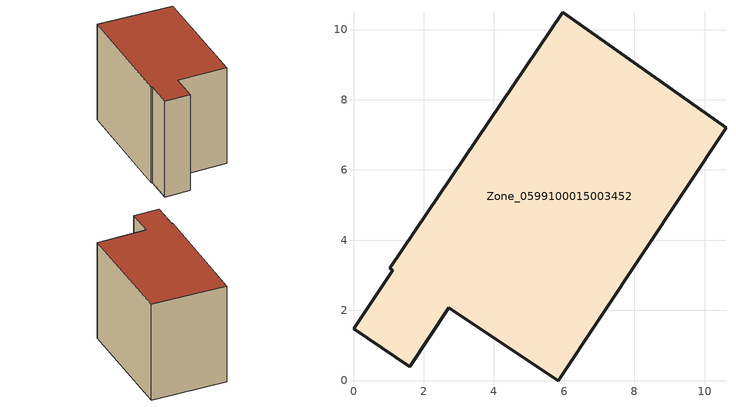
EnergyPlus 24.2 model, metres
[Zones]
Zone_0599100015003452
 floor ground (C_G): 1.61,0.4 0,1.47 1.12,3.15 1.04,3.21 5.96,10.49 10.61,7.21 5.83,0 2.71,2.07 z0.88
 wall outside (C_F): 0,1.47 1.61,0.4 2.71,2.07 5.83,0 10.61,7.21 5.96,10.49 1.04,3.21 1.12,3.15 0,1.47 z0.88:8.78
 roof outside (C_R): 10.61,7.21 5.96,10.49 1.04,3.21 1.12,3.15 0,1.47 1.61,0.4 2.71,2.07 5.83,0 z8.78
[BUILDING]
Pand.0599100015003452: North Axis=0; Terrain=City; Loads Convergence Tolerance Value=0.04; Temperature Convergence Tolerance Value=0.4; Solar Distribution=FullExterior; Maximum Number of Warmup Days=25; Minimum Number of Warmup Days=1
[Site:Location]
Rotterdam.The.Hague.AP_ZH_NLD Design_Conditions: Latitude=51.96; Longitude=4.45; Time Zone=1; Elevation=-4.5
[SITE:GROUNDTEMPERATURE:BUILDINGSURFACE]
18, 18, 18, 18, 18, 18, 18, 18, 18, 18, 18, 18
[MATERIAL] Thermal Absorptance=0.9; Solar Absorptance=0.7; Visible Absorptance=0.7
Name | Roughness | Thickness | Conductivity | Density | Specific Heat
G.TC.1965-1974 | MediumSmooth | 0.15 | 0.882353 | 540 | 1210
F.TC.1965-1974 | Rough | 0.3 | 0.697674 | 1920 | 840
R.TC.1965-1974 | MediumRough | 0.2 | 0.232558 | 1500 | 1000
[CONSTRUCTION]
C_G: G.TC.1965-1974
C_F: F.TC.1965-1974
C_R: R.TC.1965-1974
[ZONE]
Zone_0599100015003452: Type=1; Multiplier=1; Ceiling Height=Autocalculate; Volume=Autocalculate; Floor Area=autocalculate; Part of Total Floor Area=Yes
[ZONEINFILTRATION:DESIGNFLOWRATE]
Infil_Zone_0599100015003452: Zone or ZoneList or Space or SpaceList=Zone_0599100015003452; Schedule=AlwaysOn; Design Flow Rate Calculation Method=Flow/Area; Flow Rate per Floor Area=0.003; Constant Term Coefficient=1; Temperature Term Coefficient=0; Velocity Term Coefficient=0; Velocity Squared Term Coefficient=0
[HVACTEMPLATE:ZONE:IDEALLOADSAIRSYSTEM]
Zone_0599100015003452: Maximum Heating Supply Air Temperature=50; Minimum Cooling Supply Air Temperature=13; Maximum Heating Supply Air Humidity Ratio=0.0156; Minimum Cooling Supply Air Humidity Ratio=0.0077; Heating Limit=NoLimit; Cooling Limit=NoLimit; Dehumidification Control Type=ConstantSensibleHeatRatio; Cooling Sensible Heat Ratio=0.7; Dehumidification Setpoint=60; Humidification Control Type=None; Humidification Setpoint=30; Outdoor Air Method=None; Outdoor Air Flow Rate per Person=0.00944; Outdoor Air Flow Rate per Zone Floor Area=0; Outdoor Air Flow Rate per Zone=0; Demand Controlled Ventilation Type=None; Outdoor Air Economizer Type=NoEconomizer; Heat Recovery Type=None; Sensible Heat Recovery Effectiveness=0.7; Latent Heat Recovery Effectiveness=0.65
[ZONECONTROL:THERMOSTAT]
ThermostatControl_Zone_0599100015003452: Zone or ZoneList=Zone_0599100015003452; Control Type Schedule=DualSetpointControlType; Control 1=Thermostat_Zone_0599100015003452; Temperature Difference Between Cutout And Setpoint=0
[THERMOSTATSETPOINT:DUALSETPOINT]
Thermostat_Zone_0599100015003452: Heating Setpoint Temperature Schedule=HeatingSetpoint_Zone_0599100015003452; Cooling Setpoint Temperature Schedule=CoolingSetpoint_Zone_0599100015003452
[SCHEDULE:COMPACT]
HeatingSetpoint_Zone_0599100015003452: Through: 12/31, For: AllDays, Until: 24:00, 21
CoolingSetpoint_Zone_0599100015003452: Through: 12/31, For: AllDays, Until: 24:00, 24
DualSetpointControlType: Through: 12/31, For: AllDays, Until: 24:00, 4
AlwaysOn: Through: 12/31, For: AllDays, Until: 24:00, 1
